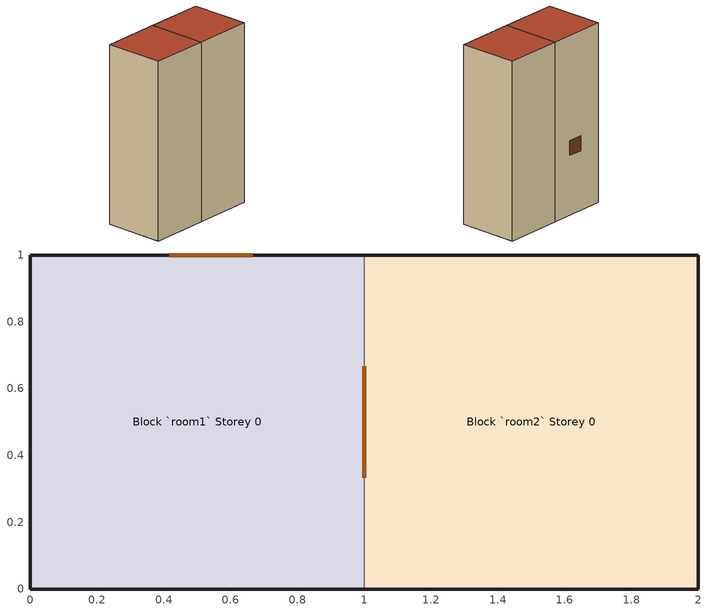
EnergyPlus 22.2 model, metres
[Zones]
Block `room1` Storey 0
 floor ground (Medium Floor): 1,1 1,0 0,0 0,1 z0
 wall outside (Medium Exterior Wall): 1,1 0,1 0,0 1,0 z0:3
 wall to Block `room2` Storey 0 (Medium Partitions): 1,0 1,1 z0:3
 door (Medium Furnishings): 0.67,1 0.42,1 z1:1.25
 door inside (Medium Furnishings): 1,0.33 1,0.58 z1:1.25
 roof outside (Medium Roof/Ceiling): 1,0 1,1 0,1 0,0 z3
Block `room2` Storey 0
 floor ground (Medium Floor): 2,1 2,0 1,0 1,1 z0
 wall outside (Medium Exterior Wall): 1,0 2,0 2,1 1,1 z0:3
 door inside (Medium Furnishings): 1,0.67 1,0.42 z1:1.25
 roof outside (Medium Roof/Ceiling): 2,0 2,1 1,1 1,0 z3
[BUILDING]
North Axis=0; Terrain=Suburbs; Loads Convergence Tolerance Value=0.04; Temperature Convergence Tolerance Value=0.4; Solar Distribution=FullInteriorAndExterior; Maximum Number of Warmup Days=25; Minimum Number of Warmup Days=6
[SITE:LOCATION]
San Francisco Intl Ap: Latitude=37.62; Longitude=-8; Time Zone=2; Elevation=0
[MATERIAL] Thermal Absorptance=0.9; Solar Absorptance=0.7; Visible Absorptance=0.7
Name | Roughness | Thickness | Conductivity | Density | Specific Heat
F16 Acoustic tile | MediumSmooth | 0.0191 | 0.06 | 368 | 590
G01a 19mm gypsum board | MediumSmooth | 0.019 | 0.16 | 800 | 1090
G05 25mm wood | MediumSmooth | 0.0254 | 0.15 | 608 | 1630
I02 50mm insulation board | MediumRough | 0.0508 | 0.03 | 43 | 1210
M01 100mm brick | MediumRough | 0.1016 | 0.89 | 1920 | 790
M14a 100mm heavyweight concrete | MediumRough | 0.1016 | 1.95 | 2240 | 900
[MATERIAL:AIRGAP]
Name | Thermal Resistance
F04 Wall air space resistance | 0.15
F05 Ceiling air space resistance | 0.18
[CONSTRUCTION]
Medium Exterior Wall: M01 100mm brick, I02 50mm insulation board, F04 Wall air space resistance, G01a 19mm gypsum board
Medium Roof/Ceiling: M14a 100mm heavyweight concrete, F05 Ceiling air space resistance, F16 Acoustic tile
Medium Partitions: G01a 19mm gypsum board, F04 Wall air space resistance, G01a 19mm gypsum board
Medium Floor: F16 Acoustic tile, F05 Ceiling air space resistance, M14a 100mm heavyweight concrete
Medium Furnishings: G05 25mm wood
[ZONE] Type=1; Multiplier=1; Ceiling Height=autocalculate; Volume=autocalculate; Floor Area=autocalculate; Part of Total Floor Area=Yes
Block `room1` Storey 0; Block `room2` Storey 0
